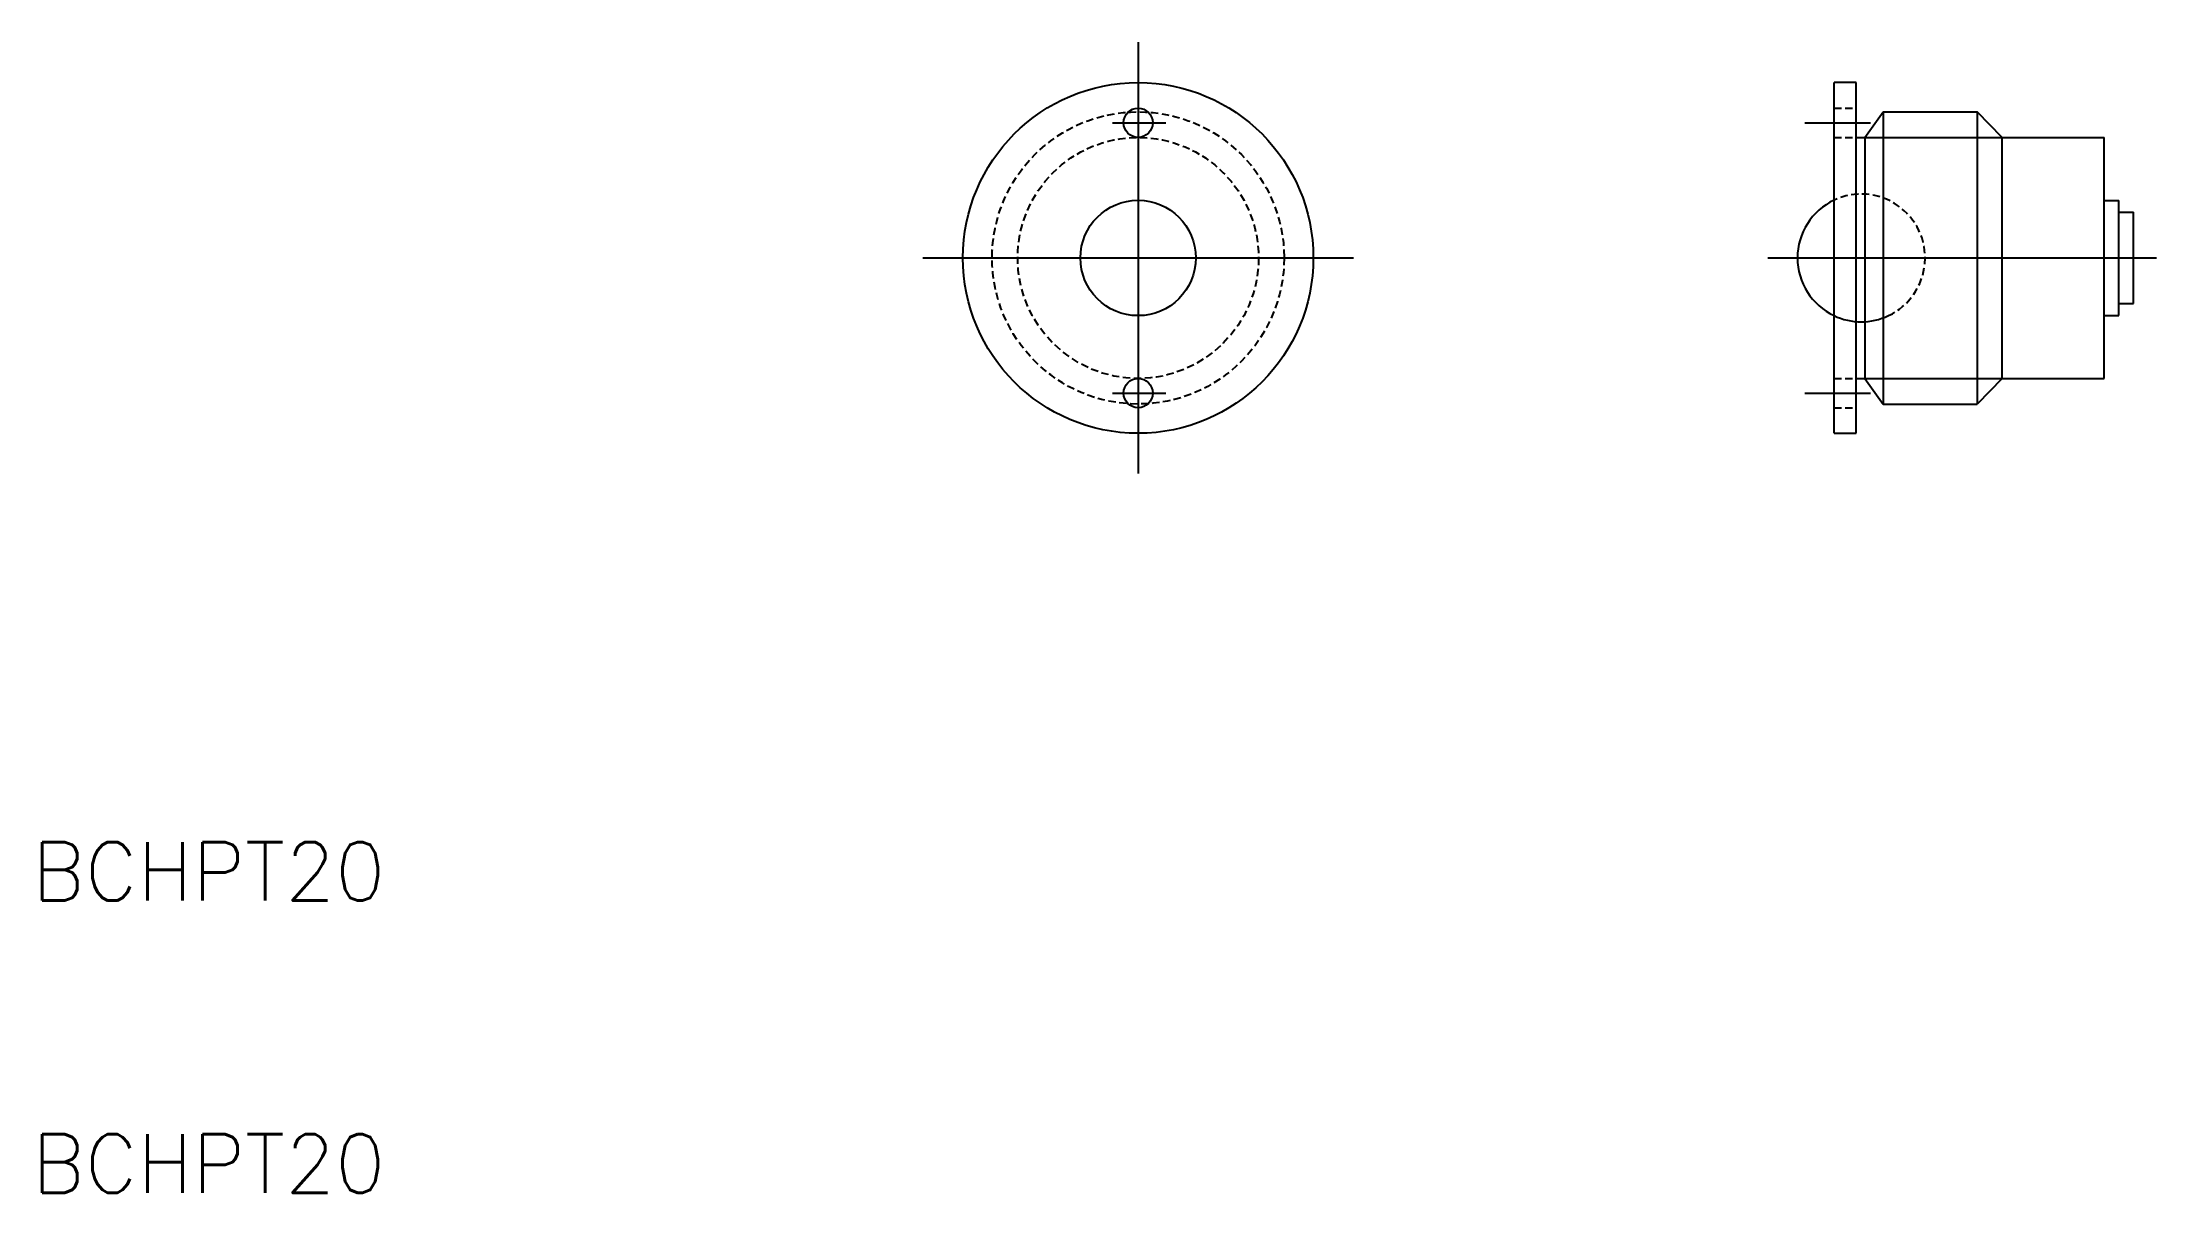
# Model space of a CAD drawing. Extents: x 11 to 156, y -117 to -38.
import ezdxf

# ---------------------------------------------------------------- set-up
doc = ezdxf.new("R2010")
doc.units = 0
doc.linetypes.add('CENTER', pattern=[50.8, 31.75, -6.35, 6.35, -6.35])
doc.linetypes.add('DASHED', pattern=[0.75, 0.5, -0.25])
doc.layers.get('0').update_dxf_attribs({"linetype": 'CONTINUOUS'})
doc.layers.add('CENTER', color=1, linetype='CENTER')
doc.styles.get("Standard").update_dxf_attribs({"font": 'txt.shx'})

msp = doc.modelspace()

# ---------------------------------------------------------------- linework, layer by layer
at = {"color": 7, "linetype": 'CONTINUOUS'}
for p, q in [((135.4, -40.85), (133.9, -40.85)), ((133.9, -64.85), (133.9, -40.85)), ((135.4, -64.85), (135.4, -40.85)), ((136, -44.6), (137.25, -42.85)), ((137.25, -42.85), (143.69, -42.85)), ((137.25, -42.85), (137.25, -62.85)), ((145.4, -44.6), (143.69, -42.85)), ((143.69, -42.85), (143.69, -62.85)), ((135.4, -44.6), (136, -44.6)), ((136, -44.6), (136, -61.1)), ((145.4, -61.1), (145.4, -44.6)), ((145.4, -44.6), (152.4, -44.6)), ((152.4, -61.1), (152.4, -44.6)), ((152.4, -48.92), (153.4, -48.92)), ((153.4, -56.78), (153.4, -48.92)), ((153.4, -49.72), (154.4, -49.72)), ((154.4, -55.98), (154.4, -49.72)), ((153.4, -55.98), (154.4, -55.98)), ((152.4, -56.78), (153.4, -56.78)), ((135.4, -61.1), (136, -61.1)), ((136, -61.1), (137.25, -62.85)), ((145.4, -61.1), (143.69, -62.85)), ((145.4, -61.1), (152.4, -61.1)), ((137.25, -62.85), (143.69, -62.85)), ((133.9, -64.85), (135.4, -64.85))]:
    msp.add_line(p, q, dxfattribs=at)
at = {"color": 3, "linetype": 'DASHED'}
for p, q in [((133.9, -42.6), (135.4, -42.6)), ((133.9, -44.6), (135.4, -44.6)), ((133.9, -61.1), (135.4, -61.1)), ((133.9, -63.1), (135.4, -63.1))]:
    msp.add_line(p, q, dxfattribs=at)
at = {"color": 3, "linetype": 'CONTINUOUS'}
for p, q in [((136, -44.6), (145.4, -44.6)), ((136, -61.1), (145.4, -61.1))]:
    msp.add_line(p, q, dxfattribs=at)
at = {"color": 7, "linetype": 'CONTINUOUS'}
for centre, radius in [((86.23, -52.85), 12), ((86.23, -43.6), 1), ((86.23, -52.85), 3.95), ((86.23, -62.1), 1)]:
    msp.add_circle(centre, radius, dxfattribs=at)
at = {"color": 3, "linetype": 'DASHED'}
for radius in [10, 8.25]:
    msp.add_circle((86.23, -52.85), radius, dxfattribs=at)
at = {"color": 7, "linetype": 'CONTINUOUS'}
msp.add_arc((135.76, -52.85), 4.37, 115.2939, 244.7061, dxfattribs=at)
at = {"color": 3, "linetype": 'DASHED'}
msp.add_arc((135.76, -52.85), 4.37, 295.2939, 115.2939, dxfattribs=at)
at = {"color": 3}
msp.add_arc((135.76, -52.85), 4.37, 244.7061, 295.2939, dxfattribs=at)
at = {"layer": 'CENTER', "color": 1, "linetype": 'CENTER'}
for p, q in [((86.23, -38.09), (86.23, -67.6)), ((84.47, -43.6), (88.13, -43.6)), ((131.9, -43.6), (136.4, -43.6)), ((71.48, -52.85), (100.99, -52.85)), ((129.35, -52.85), (155.99, -52.85)), ((84.47, -62.1), (88.13, -62.1)), ((131.9, -62.1), (136.4, -62.1))]:
    msp.add_line(p, q, dxfattribs=at)

# ---------------------------------------------------------------- texts
at = {"color": 7, "linetype": 'CONTINUOUS'}
for p in [(10.49, -96.83), (10.49, -116.83)]:
    msp.add_text('BCHPT20', height=4, dxfattribs=at).set_placement(p)

doc.saveas('drawing.dxf')
